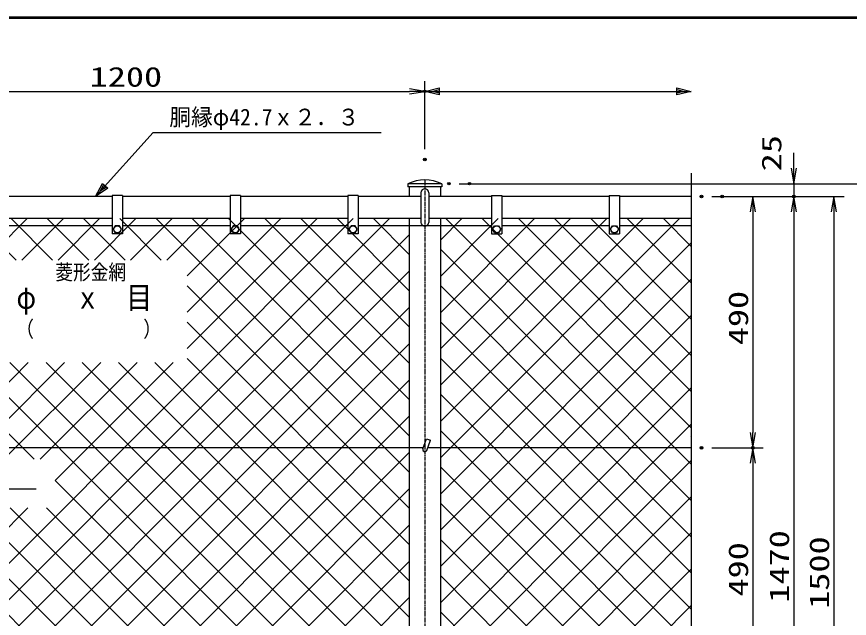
# Model space of a CAD drawing. Units: millimetres, scale not verified. Extents: x -2950 to 2950, y -2100 to 2100.
# Drawn here: x -1595 to 30, y 777 to 1950 of the extents above; entities that cross this region are included whole.
import ezdxf
from ezdxf.enums import TextEntityAlignment as Align

# ---------------------------------------------------------------- set-up
doc = ezdxf.new("R2010")
doc.units = ezdxf.units.MM
doc.header["$LTSCALE"] = 10
doc.header["$PDMODE"] = 32
doc.header["$PDSIZE"] = 5
doc.linetypes.add('USER1', pattern=[1.125, 0.75, -0.125, 0.125, -0.125])
for name, color, linetype, lineweight in [('0-1_1', 7, 'Continuous', 25), ('0-2_0', 7, 'Continuous', 25), ('0-3_2', 7, 'Continuous', 25), ('0-4_EXTCNT-L', 2, 'Continuous', 25), ('0-6_WAKU', 7, 'Continuous', 25)]:
    doc.layers.add(name, color=color, linetype=linetype, lineweight=lineweight)
doc.layers.add('0-5_DEFPOINTS', color=7, linetype='Continuous')
doc.styles.add('ＭＳ ゴシック', font='')
doc.styles.get('ＭＳ ゴシック').set_extended_font_data('MS Gothic')

# ---------------------------------------------------------------- blocks, each defined once
blk = doc.blocks.new('C76')
at = {"layer": '0-1_1', "color": 4}
for points in [[(14698.2, 37722.4), (15824.6, 38972.4), (20269.6, 38972.4)], [(14911.6, 37907), (14791.9, 37826.4), (14859.6, 37953.9)]]:
    blk.add_lwpolyline(points, dxfattribs=at)
blk.add_lwpolyline([(14937.6, 37883.6), (14698.2, 37722.4), (14833.6, 37977.3)], close=True, dxfattribs=at)
blk = doc.blocks.new('DARROWS')
at = {"layer": '0-2_0', "color": 2}
blk.add_line((0, 0), (-9.991, 0), dxfattribs=at)
blk.add_lwpolyline([(-10, -1.667), (0, 0), (-10, 1.667)], dxfattribs=at)
blk = doc.blocks.new('C75')
at = {"layer": '0-1_1', "color": 4}
blk.add_line((34816.5, 35106.8), (34824.6, 35099.4), dxfattribs=at)
blk = doc.blocks.new('X99')
at = {"layer": '0-2_0', "color": 4}
for p, q in [((14605.3, 23797.7), (25612.3, 34804.7)), ((14605.3, 24504.8), (24905.2, 34804.7)), ((14605.3, 31575.8), (17834.1, 34804.7)), ((14605.3, 32282.9), (17127, 34804.7)), ((14605.3, 32990), (16419.9, 34804.7)), ((14605.3, 33697.2), (15712.8, 34804.7)), ((14605.3, 34404.3), (15005.7, 34804.7)), ((25999.3, 23498.2), (14692.8, 34804.7)), ((17672.9, 32531.6), (15399.9, 34804.7)), ((17672.9, 33238.7), (16107, 34804.7)), ((17672.9, 33945.9), (16814.1, 34804.7)), ((18330.6, 33995.3), (17521.2, 34804.7)), ((17731.9, 33995.3), (18541.2, 34804.7)), ((19037.7, 33995.3), (18228.3, 34804.7)), ((18439, 33995.3), (19248.3, 34804.7)), ((19744.8, 33995.3), (18935.4, 34804.7)), ((19146.1, 33995.3), (19955.4, 34804.7)), ((20451.9, 33995.3), (19642.5, 34804.7)), ((19853.2, 33995.3), (20662.5, 34804.7)), ((21159, 33995.3), (20349.7, 34804.7)), ((20560.3, 33995.3), (21369.6, 34804.7)), ((25999.3, 29862.2), (21056.8, 34804.7)), ((21267.4, 33995.3), (22076.8, 34804.7)), ((21664.5, 32271.1), (24198.1, 34804.7)), ((21664.5, 32978.2), (23491, 34804.7)), ((21664.5, 33685.3), (22783.9, 34804.7)), ((25999.3, 30569.3), (21763.9, 34804.7)), ((25999.3, 31276.4), (22471, 34804.7)), ((25999.3, 31983.5), (23178.1, 34804.7)), ((25999.3, 32690.6), (23885.2, 34804.7)), ((25999.3, 33397.7), (24592.3, 34804.7)), ((25999.3, 34104.8), (25299.4, 34804.7)), ((14605.3, 23090.6), (25999.3, 34484.6)), ((18680.2, 30110.1), (14605.3, 34185.1)), ((14605.3, 30868.7), (17672.9, 33936.4)), ((14605.3, 22383.4), (25999.3, 33777.4)), ((17973.1, 30110.1), (14605.3, 33478)), ((25999.3, 29155.1), (21664.5, 33489.9)), ((14605.3, 30161.6), (17672.9, 33229.3)), ((14605.3, 21676.3), (25999.3, 33070.3)), ((17266, 30110.1), (14605.3, 32770.9)), ((25999.3, 28448), (21664.5, 32782.8)), ((14605.3, 29454.5), (17672.9, 32522.2)), ((14605.3, 20969.2), (25999.3, 32363.2)), ((16675.1, 29994), (14605.3, 32063.8)), ((25999.3, 27740.8), (21664.5, 32075.7)), ((14605.3, 28747.4), (17858.1, 32000.2)), ((16675.1, 30110.1), (18565.2, 32000.2)), ((17382.2, 30110.1), (19272.3, 32000.2)), ((18089.3, 30110.1), (19979.4, 32000.2)), ((25999.3, 24205.3), (18204.4, 32000.2)), ((18796.4, 30110.1), (20686.5, 32000.2)), ((25999.3, 24912.4), (18911.5, 32000.2)), ((19091, 29697.6), (21393.6, 32000.2)), ((25999.3, 25619.5), (19618.6, 32000.2)), ((25999.3, 26326.6), (20325.7, 32000.2)), ((25999.3, 27033.7), (21032.8, 32000.2)), ((15217.8, 20874.7), (25999.3, 31656.1)), ((16675.1, 29286.9), (14605.3, 31356.7)), ((15924.9, 20874.7), (25999.3, 30949)), ((22180, 23074.8), (14605.3, 30649.6)), ((16632, 20874.7), (25999.3, 30241.9)), ((14605.3, 28040.3), (16675.1, 30110.1)), ((21472.9, 23074.8), (14605.3, 29942.5)), ((25999.3, 22791.1), (19091, 29699.4)), ((17339.1, 20874.7), (25999.3, 29534.8)), ((14605.3, 27333.2), (16675.1, 29403)), ((20765.8, 23074.8), (14605.3, 29235.4)), ((14605.3, 25211.9), (18558.5, 29165.1)), ((14605.3, 25919), (17851.4, 29165.1)), ((14605.3, 26626.1), (17144.3, 29165.1)), ((22887.1, 23074.8), (16796.8, 29165.1)), ((23594.2, 23074.8), (17504, 29165.1)), ((24301.3, 23074.8), (18211.1, 29165.1)), ((25008.4, 23074.8), (18918.2, 29165.1)), ((18046.2, 20874.7), (25999.3, 28827.7)), ((20719.1, 22414.4), (14605.3, 28528.2)), ((20953.5, 23074.8), (25999.3, 28120.6)), ((21551.7, 20874.7), (14605.3, 27821.1)), ((21660.6, 23074.8), (25999.3, 27413.5)), ((20844.6, 20874.7), (14605.3, 27114)), ((22367.7, 23074.8), (25999.3, 26706.4)), ((20137.5, 20874.7), (14605.3, 26406.9)), ((23074.8, 23074.8), (25999.3, 25999.3)), ((19430.4, 20874.7), (14605.3, 25699.8)), ((23781.9, 23074.8), (25999.3, 25292.2)), ((18723.3, 20874.7), (14605.3, 24992.7)), ((24489, 23074.8), (25999.3, 24585.1)), ((18016.2, 20874.7), (14605.3, 24285.6)), ((25196.1, 23074.8), (25999.3, 23878)), ((17309.1, 20874.7), (14605.3, 23578.5)), ((25498.4, 22670), (25999.3, 23170.8)), ((16602, 20874.7), (14605.3, 22871.4)), ((18753.4, 20874.7), (20719.1, 22840.4)), ((24410.2, 20874.7), (25999.3, 22463.7)), ((25999.3, 22084), (25498.4, 22584.9)), ((15894.9, 20874.7), (14605.3, 22164.3)), ((19460.5, 20874.7), (20719.1, 22133.3)), ((20167.6, 20874.7), (21317.7, 22024.8)), ((20874.7, 20874.7), (22024.8, 22024.8)), ((22258.8, 20874.7), (21108.7, 22024.8)), ((21581.8, 20874.7), (22731.9, 22024.8)), ((22965.9, 20874.7), (21815.9, 22024.8)), ((22288.9, 20874.7), (23439, 22024.8)), ((23673.1, 20874.7), (22523, 22024.8)), ((22996, 20874.7), (24146.1, 22024.8)), ((24380.2, 20874.7), (23230.1, 22024.8)), ((23703.1, 20874.7), (24853.2, 22024.8)), ((25087.3, 20874.7), (23937.2, 22024.8)), ((25794.4, 20874.7), (24644.3, 22024.8)), ((25999.3, 21376.9), (25351.4, 22024.8)), ((25117.3, 20874.7), (25999.3, 21756.6)), ((15187.8, 20874.7), (14605.3, 21457.2)), ((25824.4, 20874.7), (25999.3, 21049.5))]:
    blk.add_line(p, q, dxfattribs=at)
blk = doc.blocks.new('X100')
at = {"layer": '0-2_0', "color": 4}
for p, q in [((26605.3, 30140.8), (31269.1, 34804.7)), ((26605.3, 30847.9), (30562, 34804.7)), ((26605.3, 31555), (29854.9, 34804.7)), ((26605.3, 32262.1), (29147.8, 34804.7)), ((26605.3, 32969.2), (28440.7, 34804.7)), ((26605.3, 33676.3), (27733.6, 34804.7)), ((26605.3, 34383.4), (27026.5, 34804.7)), ((31502.3, 30016), (26713.6, 34804.7)), ((31502.3, 30723.1), (27420.7, 34804.7)), ((31502.3, 31430.2), (28127.8, 34804.7)), ((31502.3, 32137.3), (28834.9, 34804.7)), ((31502.3, 32844.4), (29542, 34804.7)), ((31502.3, 33551.6), (30249.1, 34804.7)), ((31502.3, 34258.7), (30956.3, 34804.7)), ((26605.3, 29433.7), (31502.3, 34330.7)), ((31502.3, 29308.9), (26605.3, 34205.9)), ((26605.3, 28726.6), (31502.3, 33623.6)), ((31502.3, 28601.8), (26605.3, 33498.8)), ((26605.3, 28019.5), (31502.3, 32916.5)), ((31502.3, 27894.7), (26605.3, 32791.7)), ((26605.3, 27312.4), (31502.3, 32209.4)), ((31502.3, 27187.6), (26605.3, 32084.6)), ((26605.3, 26605.3), (31502.3, 31502.3)), ((31502.3, 26480.5), (26605.3, 31377.5)), ((26605.3, 25898.2), (31502.3, 30795.2)), ((31502.3, 25773.4), (26605.3, 30670.4)), ((26605.3, 25191.1), (31502.3, 30088.1)), ((31502.3, 25066.3), (26605.3, 29963.3)), ((26605.3, 24483.9), (31502.3, 29380.9)), ((31502.3, 24359.2), (26605.3, 29256.2)), ((26605.3, 23776.8), (31502.3, 28673.8)), ((31502.3, 23652.1), (26605.3, 28549.1)), ((26605.3, 23069.7), (31502.3, 27966.7)), ((31502.3, 22945), (26605.3, 27842)), ((26605.3, 22362.6), (31502.3, 27259.6)), ((31502.3, 22237.8), (26605.3, 27134.8)), ((26605.3, 21655.5), (31502.3, 26552.5)), ((31502.3, 21530.7), (26605.3, 26427.7)), ((26605.3, 20948.4), (31502.3, 25845.4)), ((31451.2, 20874.7), (26605.3, 25720.6)), ((27238.6, 20874.7), (31502.3, 25138.3)), ((30744.1, 20874.7), (26605.3, 25013.5)), ((27945.7, 20874.7), (31502.3, 24431.2)), ((30037, 20874.7), (26605.3, 24306.4)), ((28652.8, 20874.7), (31502.3, 23724.1)), ((29329.9, 20874.7), (26605.3, 23599.3)), ((29360, 20874.7), (31502.3, 23017)), ((28622.8, 20874.7), (26605.3, 22892.2)), ((30067.1, 20874.7), (31502.3, 22309.9)), ((27915.7, 20874.7), (26605.3, 22185.1)), ((27208.6, 20874.7), (26605.3, 21478)), ((30774.2, 20874.7), (31502.3, 21602.8)), ((31481.3, 20874.7), (31502.3, 20895.7))]:
    blk.add_line(p, q, dxfattribs=at)

msp = doc.modelspace()

# ---------------------------------------------------------------- linework, layer by layer
at = {"layer": '0-1_1', "color": 2}
for p, q in [((-78.48, 1654.39), (-78.48, 1684.39)), ((-78.48, 1624.39), (-78.48, 1599.39)), ((-78.48, 1569.39), (-78.48, 159.39)), ((-78.48, 1569.39), (-78.48, 1539.39)), ((-0.38, 1569.39), (-0.38, 129.39))]:
    msp.add_line(p, q, dxfattribs=at)
at = {"layer": '0-1_1', "color": 4}
for p, q in [((-278.48, 1644.93), (-278.48, 391.25)), ((-1756.26, 1029.39), (-1556.76, 1029.39))]:
    msp.add_line(p, q, dxfattribs=at)
at = {"layer": '0-1_1', "color": 4, "linetype": 'USER1'}
msp.add_line((-798.48, 1632.38), (-798.48, -185.61), dxfattribs=at)
at = {"layer": '0-1_1'}
for p, q in [((-765.48, 1624.39), (-831.48, 1624.39)), ((-831.48, 1624.39), (-831.48, 1618.38)), ((-765.48, 1618.38), (-831.48, 1618.38)), ((-828.78, 1618.38), (-828.78, 1599.39)), ((-768.18, 1618.38), (-768.18, 1599.39)), ((-765.48, 1624.39), (-765.48, 1618.38)), ((-1408.48, 1599.39), (-1618.48, 1599.39)), ((-1408.48, 1601.39), (-1408.48, 1526.39)), ((-1388.48, 1601.39), (-1408.48, 1601.39)), ((-1388.48, 1601.39), (-1388.48, 1526.39)), ((-1178.48, 1599.39), (-1388.48, 1599.39)), ((-1178.48, 1601.39), (-1178.48, 1526.39)), ((-1158.48, 1601.39), (-1178.48, 1601.39)), ((-1158.48, 1601.39), (-1158.48, 1526.39)), ((-948.48, 1599.39), (-1158.48, 1599.39)), ((-948.48, 1601.39), (-948.48, 1526.39)), ((-928.48, 1601.39), (-948.48, 1601.39)), ((-928.48, 1601.39), (-928.48, 1526.39)), ((-828.78, 1599.39), (-928.48, 1599.39)), ((-805.98, 1599.39), (-828.78, 1599.39)), ((-805.98, 1606.77), (-805.98, 1548.89)), ((-790.98, 1606.77), (-790.98, 1548.89)), ((-668.48, 1599.39), (-790.98, 1599.39)), ((-668.48, 1601.39), (-668.48, 1526.39)), ((-668.48, 1601.39), (-648.48, 1601.39)), ((-648.48, 1601.39), (-648.48, 1526.38)), ((-438.48, 1599.39), (-648.48, 1599.39)), ((-438.48, 1601.38), (-438.48, 1526.38)), ((-438.48, 1601.38), (-418.48, 1601.38)), ((-418.48, 1601.38), (-418.48, 1526.38)), ((-278.48, 1599.39), (-418.48, 1599.39)), ((-1408.48, 1556.39), (-1618.48, 1556.39)), ((-1178.48, 1556.39), (-1388.48, 1556.39)), ((-948.48, 1556.39), (-1158.48, 1556.39)), ((-828.78, 1556.39), (-928.48, 1556.39)), ((-805.98, 1556.39), (-828.78, 1556.39)), ((-828.78, 1556.39), (-828.78, 129.39)), ((-668.48, 1556.39), (-790.98, 1556.39)), ((-768.18, 1556.39), (-768.18, 129.39)), ((-438.48, 1556.39), (-648.48, 1556.39)), ((-278.48, 1556.39), (-418.48, 1556.39)), ((-1408.48, 1542.39), (-1618.48, 1542.39)), ((-1178.48, 1542.39), (-1388.48, 1542.39)), ((-948.48, 1542.39), (-1158.48, 1542.39)), ((-828.78, 1542.39), (-928.48, 1542.39)), ((-668.48, 1542.39), (-828.78, 1542.39)), ((-438.48, 1542.39), (-648.48, 1542.39)), ((-278.48, 1542.39), (-418.48, 1542.39)), ((-1388.48, 1526.39), (-1408.48, 1526.39)), ((-1158.48, 1526.39), (-1178.48, 1526.39)), ((-928.48, 1526.39), (-948.48, 1526.39)), ((-668.48, 1526.39), (-648.48, 1526.38)), ((-438.48, 1526.38), (-418.48, 1526.38)), ((-802.24, 1107.19), (-795.06, 1126.93)), ((-795.06, 1126.93), (-787.54, 1124.19)), ((-794.72, 1104.46), (-787.54, 1124.19)), ((-828.78, 1109.39), (-1992.93, 1109.38)), ((-801.44, 1109.39), (-828.78, 1109.39)), ((-278.48, 1109.39), (-792.93, 1109.39))]:
    msp.add_line(p, q, dxfattribs=at)
at = {"layer": '0-1_1', "color": 1}
for p, q in [((-731.48, 1624.39), (-58.48, 1624.39)), ((-238.48, 1599.39), (-58.48, 1599.39)), ((-198.48, 1599.39), (-58.48, 1599.39)), ((-198.48, 1599.39), (19.62, 1599.39))]:
    msp.add_line(p, q, dxfattribs=at)
at = {"layer": '0-1_1', "color": 4}
msp.add_lwpolyline([(-770.48, 1797.39), (-798.48, 1804.39), (-770.48, 1811.39)], close=True, dxfattribs=at)
for points in [[(-798.48, 1804.39), (-278.48, 1804.39), (-306.48, 1797.39), (-306.48, 1811.39), (-278.48, 1804.39)], [(-770.48, 1800.89), (-784.48, 1804.39), (-770.48, 1807.89)], [(-306.48, 1807.89), (-292.48, 1804.39), (-306.48, 1800.89)]]:
    msp.add_lwpolyline(points, dxfattribs=at)
at = {"layer": '0-1_1'}
for centre, radius, start, end in [((-798.48, 1606.77), 7.5, 359.99999, 179.99999), ((-798.48, 1548.89), 7.5, 180, 0), ((-798.48, 1105.82), 4, 159.99965, 339.99972)]:
    msp.add_arc(centre, radius, start, end, dxfattribs=at)
at = {"layer": '0-3_2'}
for p, q in [((-942.48, 1542.31), (-946.48, 1535.39)), ((-946.48, 1535.39), (-942.48, 1528.46)), ((-934.48, 1542.31), (-942.48, 1542.31)), ((-942.48, 1528.46), (-934.48, 1528.46)), ((-930.48, 1535.39), (-934.48, 1542.31)), ((-934.48, 1528.46), (-930.48, 1535.39)), ((-436.48, 1535.38), (-432.48, 1542.31)), ((-432.48, 1528.46), (-436.48, 1535.38)), ((-432.48, 1542.31), (-424.48, 1542.31)), ((-424.48, 1528.46), (-432.48, 1528.46)), ((-424.48, 1542.31), (-420.48, 1535.38)), ((-420.48, 1535.38), (-424.48, 1528.46))]:
    msp.add_line(p, q, dxfattribs=at)
for points in [[(-1390.48, 1535.39), (-1394.48, 1542.31), (-1402.48, 1542.31), (-1406.48, 1535.39), (-1402.48, 1528.46), (-1394.48, 1528.46)], [(-1160.48, 1535.39), (-1164.48, 1542.31), (-1172.48, 1542.31), (-1176.48, 1535.39), (-1172.48, 1528.46), (-1164.48, 1528.46)], [(-666.48, 1535.38), (-662.48, 1542.31), (-654.48, 1542.31), (-650.48, 1535.38), (-654.48, 1528.46), (-662.48, 1528.46)]]:
    msp.add_lwpolyline(points, close=True, dxfattribs=at)
for centre in [(-1398.48, 1535.39), (-1168.48, 1535.39), (-938.48, 1535.39), (-658.48, 1535.38), (-428.48, 1535.38)]:
    msp.add_circle(centre, 6.93, dxfattribs=at)
at = {"layer": '0-4_EXTCNT-L', "color": 1}
for p, q in [((-798.48, 1691.38), (-798.48, 1824.39)), ((-691.48, 1624.39), (107.29, 1624.39)), ((-238.48, 1599.39), (-138.48, 1599.39)), ((-238.48, 1109.39), (-138.48, 1109.39)), ((-238.48, 1109.39), (-138.48, 1109.39))]:
    msp.add_line(p, q, dxfattribs=at)
at = {"layer": '0-4_EXTCNT-L'}
for p, q in [((-1968.48, 1804.39), (-828.48, 1804.39)), ((-158.48, 1569.39), (-158.48, 1139.39)), ((-158.48, 1079.39), (-158.48, 649.39))]:
    msp.add_line(p, q, dxfattribs=at)
at = {"layer": '0-4_EXTCNT-L', "color": 7}
msp.add_arc((-798.48, 1554.13), 77.62, 64.84082, 115.15918, dxfattribs=at)
at = {"layer": '0-5_DEFPOINTS'}
for p in [(-798.48, 1804.39), (-798.48, 1671.38), (-751.48, 1624.39), (-711.48, 1624.39), (-258.48, 1599.39), (-218.48, 1599.39), (-78.48, 1599.39), (-258.48, 1109.39), (-158.48, 1109.39)]:
    msp.add_point(p, dxfattribs=at)
at = {"layer": '0-6_WAKU'}
msp.add_line((-2698.64, 1948.67), (2798.7, 1948.67), dxfattribs=at)
msp.add_lwpolyline([(-2699.97, 1950), (2800.03, 1950), (2800.03, -1950), (-2699.97, -1950)], close=True, dxfattribs=at)
msp.add_lwpolyline([(-2697.3, -1947.33), (-2697.3, 1947.33), (2797.36, 1947.33)], dxfattribs=at)

# ---------------------------------------------------------------- block references
at = {"layer": '0-1_1', "xscale": 3, "yscale": 3}
for p, rotation in [((-78.48, 1624.39), 270), ((-78.48, 1599.39), 90), ((-78.48, 1599.39), 90), ((-0.38, 1599.39), 90)]:
    msp.add_blockref('DARROWS', p, dxfattribs=dict(at, rotation=rotation))
at = {"layer": '0-2_0', "xscale": 0.1, "yscale": 0.1}
for name, p in [('C76', (-2910.94, -2172.86)), ('C75', (-3760.94, -2377.86))]:
    msp.add_blockref(name, p, dxfattribs=at)
at = {"layer": '0-4_EXTCNT-L'}
for name, p, xscale, yscale in [('DARROWS', (-798.48, 1804.39), 3, 3), ('X99', (-3428.71, -1924.08), 0.1, 0.1), ('X100', (-3428.71, -1924.08), 0.1, 0.1)]:
    msp.add_blockref(name, p, dxfattribs=dict(at, xscale=xscale, yscale=yscale))
at = {"layer": '0-4_EXTCNT-L', "xscale": 3, "yscale": 3}
for p, rotation in [((-158.48, 1599.39), 90), ((-158.48, 1109.39), 270), ((-158.48, 1109.39), 90)]:
    msp.add_blockref('DARROWS', p, dxfattribs=dict(at, rotation=rotation))

# ---------------------------------------------------------------- texts
at = {"layer": '0-1_1', "color": 4, "style": 'ＭＳ ゴシック'}
for s, height, width, p in [('胴縁φ42.7ｘ２．３', 32.68, 0.95, (-1296.98, 1728.1)), ('菱形金網', 29.71, 0.85, (-1519.33, 1428.14)), ('φ   ｘ  目', 43.45, 0.85, (-1595.33, 1367.49)), ('（\u3000\u3000\u3000\u3000\u3000\u3000）', 30.65, 0.85, (-1596.73, 1316.48))]:
    msp.add_text(s, height=height, dxfattribs=dict(at, width=width)).set_placement(p, align=Align.BOTTOM_LEFT)
at = {"layer": '0-1_1', "color": 3, "style": 'ＭＳ ゴシック', "width": 1.35}
for s, p in [('25', (-91.26, 1648.44)), ('1470', (-76.08, 807.39)), ('1500', (2.02, 795.39))]:
    msp.add_text(s, height=38.49, rotation=90, dxfattribs=at).set_placement(p, align=Align.BOTTOM_LEFT)
at = {"layer": '0-4_EXTCNT-L', "color": 3, "style": 'ＭＳ ゴシック', "width": 1.35}
msp.add_text('1200', height=38.49, dxfattribs=at).set_placement((-1452.48, 1801.98), align=Align.BOTTOM_LEFT)
for p in [(-156.08, 1309.39), (-156.08, 819.39)]:
    msp.add_text('490', height=38.49, rotation=90, dxfattribs=at).set_placement(p, align=Align.BOTTOM_LEFT)

doc.saveas('drawing.dxf')
